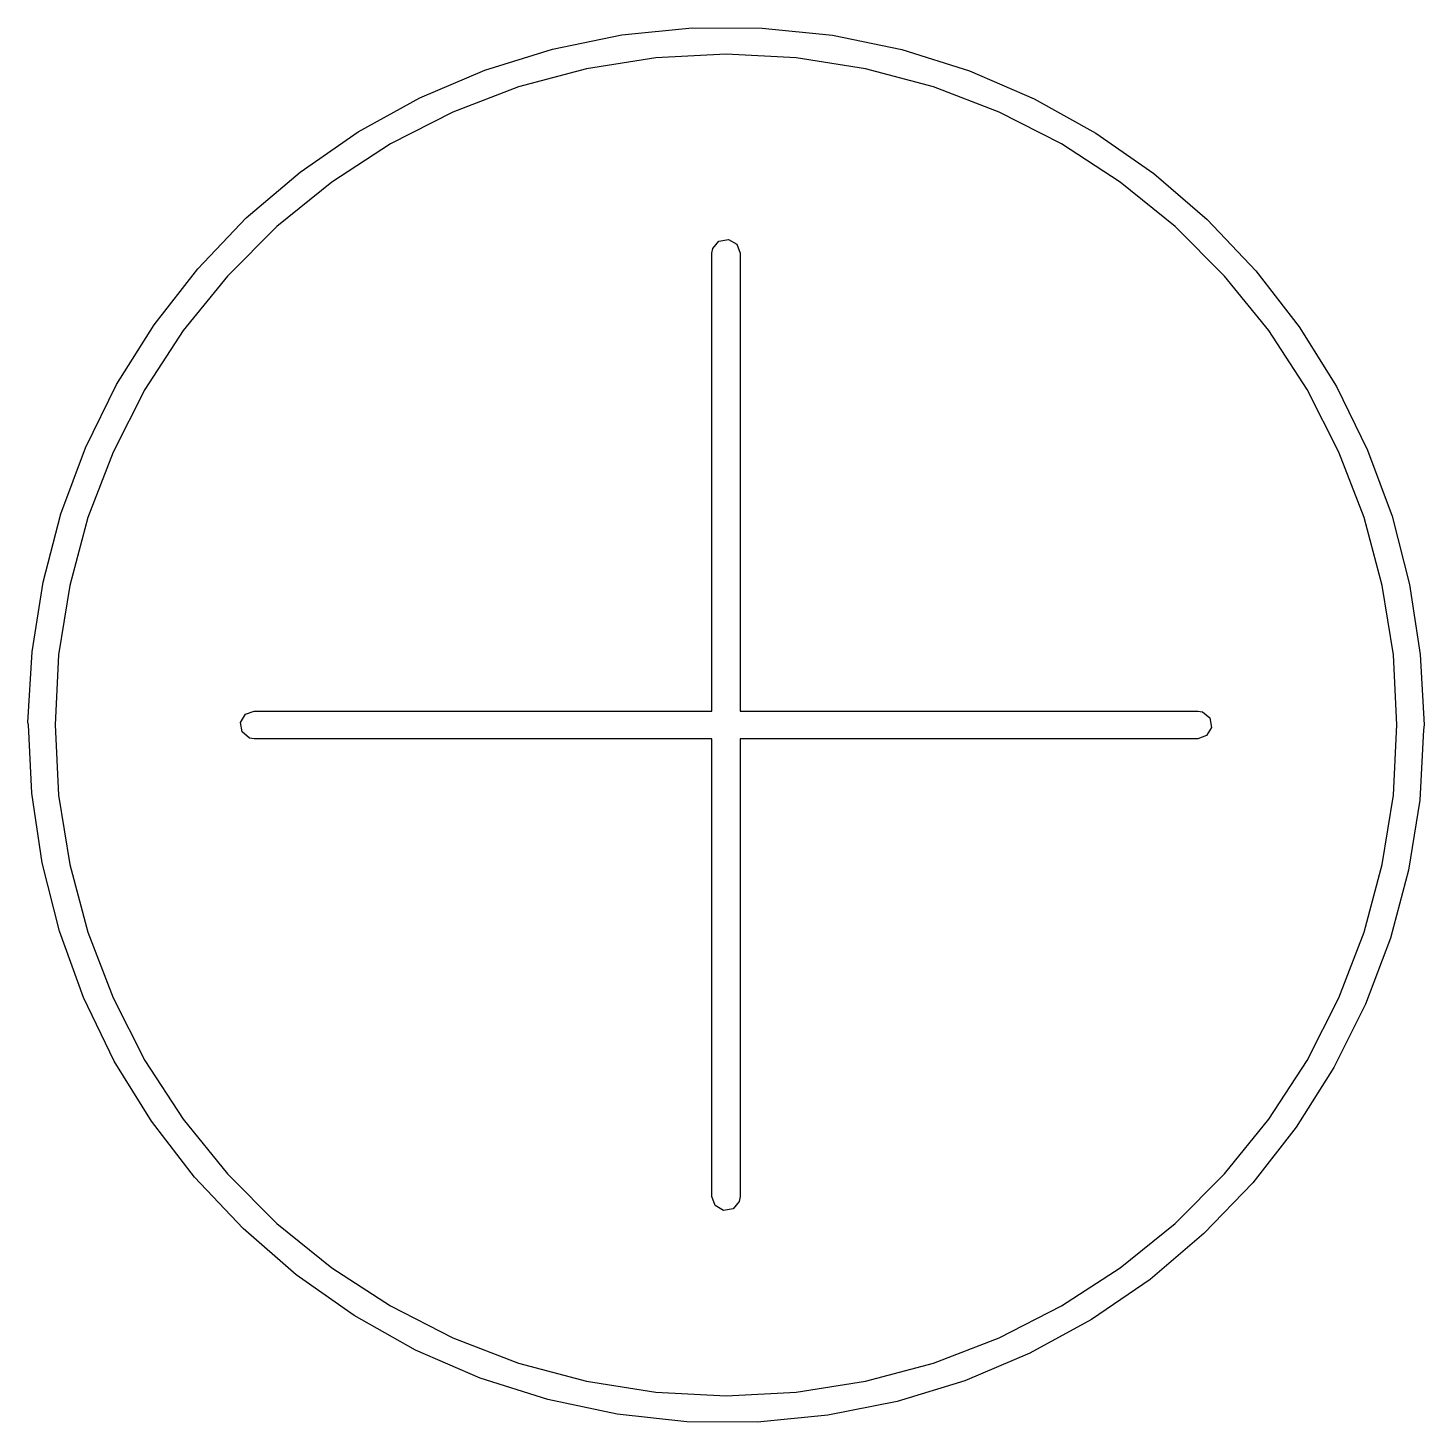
# Model space of a CAD drawing. Extents: x 5.3 to 29.5, y -16.5 to -2.6.
# Drawn here: x 25.752 to 26.048, y -3.9478 to -3.6522 of the extents above; entities that cross this region are included whole.
import ezdxf

# ---------------------------------------------------------------- set-up
doc = ezdxf.new("R2010")
doc.units = 0
doc.header["$MEASUREMENT"] = 0
doc.layers.add('BLACK', color=7, linetype='CONTINUOUS')

msp = doc.modelspace()

# ---------------------------------------------------------------- linework, layer by layer
at = {"layer": 'BLACK', "linetype": 'CONTINUOUS'}
for p, q in [((25.8779, -3.65371), (25.8928, -3.65222)), ((25.8928, -3.65222), (25.9077, -3.65225)), ((25.9077, -3.65225), (25.9226, -3.65379)), ((25.8632, -3.6567), (25.8779, -3.65371)), ((25.9226, -3.65379), (25.9373, -3.65682)), ((25.8489, -3.66115), (25.8632, -3.6567)), ((25.8851, -3.65854), (25.8704, -3.66087)), ((25.9, -3.65776), (25.8851, -3.65854)), ((25.9149, -3.65854), (25.9, -3.65776)), ((25.9296, -3.66087), (25.9149, -3.65854)), ((25.9373, -3.65682), (25.9516, -3.66133)), ((25.8351, -3.66702), (25.8489, -3.66115)), ((25.8704, -3.66087), (25.856, -3.66472)), ((25.944, -3.66472), (25.9296, -3.66087)), ((25.9516, -3.66133), (25.9653, -3.66725)), ((25.822, -3.67426), (25.8351, -3.66702)), ((25.856, -3.66472), (25.8421, -3.67006)), ((25.9579, -3.67006), (25.944, -3.66472)), ((25.9653, -3.66725), (25.9784, -3.67453)), ((25.8421, -3.67006), (25.8289, -3.67681)), ((25.9711, -3.67681), (25.9579, -3.67006)), ((25.8097, -3.68278), (25.822, -3.67426)), ((25.9784, -3.67453), (25.9907, -3.68309)), ((25.8289, -3.67681), (25.8164, -3.68492)), ((25.9836, -3.68492), (25.9711, -3.67681)), ((25.7983, -3.6925), (25.8097, -3.68278)), ((25.8164, -3.68492), (25.8048, -3.69429)), ((25.9952, -3.69429), (25.9836, -3.68492)), ((25.9907, -3.68309), (26.002, -3.69286)), ((25.788, -3.70332), (25.7983, -3.6925)), ((26.002, -3.69286), (26.0123, -3.70372)), ((25.8048, -3.69429), (25.7943, -3.70482)), ((26.0057, -3.70482), (25.9952, -3.69429)), ((25.897, -3.7), (25.8972, -3.69899)), ((25.8972, -3.69899), (25.8985, -3.69744)), ((25.8985, -3.69744), (25.9005, -3.69709)), ((25.9005, -3.69709), (25.9023, -3.6981)), ((25.9023, -3.6981), (25.903, -3.7)), ((25.897, -3.79705), (25.897, -3.7)), ((25.903, -3.7), (25.903, -3.79705)), ((25.7788, -3.71514), (25.788, -3.70332)), ((25.7943, -3.70482), (25.7849, -3.71639)), ((26.0151, -3.71639), (26.0057, -3.70482)), ((26.0123, -3.70372), (26.0215, -3.71556)), ((25.7708, -3.72782), (25.7788, -3.71514)), ((25.7849, -3.71639), (25.7768, -3.72888)), ((26.0232, -3.72888), (26.0151, -3.71639)), ((26.0215, -3.71556), (26.0294, -3.72827)), ((25.7642, -3.74124), (25.7708, -3.72782)), ((25.7768, -3.72888), (25.7701, -3.74214)), ((26.0299, -3.74214), (26.0232, -3.72888)), ((26.0294, -3.72827), (26.036, -3.74172)), ((25.759, -3.75526), (25.7642, -3.74124)), ((25.7701, -3.74214), (25.7647, -3.75604)), ((26.0353, -3.75604), (26.0299, -3.74214)), ((26.036, -3.74172), (26.0412, -3.75576)), ((25.7552, -3.76974), (25.759, -3.75526)), ((25.7647, -3.75604), (25.7609, -3.77043)), ((26.0391, -3.77043), (26.0353, -3.75604)), ((26.0412, -3.75576), (26.0449, -3.77025)), ((25.7529, -3.78453), (25.7552, -3.76974)), ((25.7609, -3.77043), (25.7585, -3.78513)), ((26.0415, -3.78513), (26.0391, -3.77043)), ((26.0449, -3.77025), (26.0472, -3.78505)), ((25.752, -3.79948), (25.7529, -3.78453)), ((25.7585, -3.78513), (25.7578, -3.8)), ((26.0422, -3.8), (26.0415, -3.78513)), ((26.0472, -3.78505), (26.048, -3.8)), ((25.7981, -3.79774), (25.8, -3.79705)), ((25.8, -3.79705), (25.897, -3.79705)), ((25.903, -3.79705), (26, -3.79705)), ((26, -3.79705), (26.001, -3.79723)), ((26.001, -3.79723), (26.0026, -3.79852)), ((25.7521, -3.8), (25.752, -3.79948)), ((25.7528, -3.81444), (25.7521, -3.8)), ((25.7578, -3.8), (25.7585, -3.81487)), ((25.7971, -3.79949), (25.7981, -3.79774)), ((25.7974, -3.80148), (25.7971, -3.79949)), ((26.0029, -3.80051), (26.0019, -3.80226)), ((26.0026, -3.79852), (26.0029, -3.80051)), ((26.0415, -3.81487), (26.0422, -3.8)), ((26.048, -3.8), (26.0479, -3.80103)), ((25.799, -3.80277), (25.7974, -3.80148)), ((25.8, -3.80295), (25.799, -3.80277)), ((25.897, -3.80295), (25.8, -3.80295)), ((25.897, -3.9), (25.897, -3.80295)), ((26, -3.80295), (25.903, -3.80295)), ((25.903, -3.80295), (25.903, -3.9)), ((26.0019, -3.80226), (26, -3.80295)), ((26.0479, -3.80103), (26.0471, -3.81598)), ((25.755, -3.82924), (25.7528, -3.81444)), ((25.7585, -3.81487), (25.7609, -3.82957)), ((26.0391, -3.82957), (26.0415, -3.81487)), ((26.0471, -3.81598), (26.0447, -3.83076)), ((25.7587, -3.84375), (25.755, -3.82924)), ((25.7609, -3.82957), (25.7647, -3.84396)), ((26.0353, -3.84396), (26.0391, -3.82957)), ((26.0447, -3.83076), (26.0409, -3.84523)), ((25.7638, -3.85781), (25.7587, -3.84375)), ((25.7647, -3.84396), (25.7701, -3.85786)), ((26.0299, -3.85786), (26.0353, -3.84396)), ((26.0409, -3.84523), (26.0356, -3.85923)), ((25.7703, -3.87128), (25.7638, -3.85781)), ((25.7701, -3.85786), (25.7768, -3.87112)), ((26.0232, -3.87112), (26.0299, -3.85786)), ((26.0356, -3.85923), (26.0289, -3.87263)), ((25.7782, -3.88401), (25.7703, -3.87128)), ((25.7768, -3.87112), (25.7849, -3.88361)), ((26.0151, -3.88361), (26.0232, -3.87112)), ((26.0289, -3.87263), (26.0209, -3.88528)), ((25.7873, -3.89589), (25.7782, -3.88401)), ((25.7849, -3.88361), (25.7943, -3.89518)), ((26.0057, -3.89518), (26.0151, -3.88361)), ((26.0209, -3.88528), (26.0117, -3.89707)), ((25.7943, -3.89518), (25.8048, -3.90571)), ((25.9952, -3.90571), (26.0057, -3.89518)), ((25.7976, -3.90679), (25.7873, -3.89589)), ((26.0117, -3.89707), (26.0013, -3.90785)), ((25.8977, -3.9019), (25.897, -3.9)), ((25.9028, -3.90101), (25.9015, -3.90256)), ((25.903, -3.9), (25.9028, -3.90101)), ((25.8995, -3.90291), (25.8977, -3.9019)), ((25.9015, -3.90256), (25.8995, -3.90291)), ((25.8089, -3.91659), (25.7976, -3.90679)), ((25.8048, -3.90571), (25.8164, -3.91508)), ((25.9836, -3.91508), (25.9952, -3.90571)), ((26.0013, -3.90785), (25.9899, -3.91754)), ((25.8164, -3.91508), (25.8289, -3.92319)), ((25.9711, -3.92319), (25.9836, -3.91508)), ((25.8212, -3.9252), (25.8089, -3.91659)), ((25.9899, -3.91754), (25.9775, -3.92602)), ((25.8289, -3.92319), (25.8421, -3.92994)), ((25.9579, -3.92994), (25.9711, -3.92319)), ((25.8342, -3.93252), (25.8212, -3.9252)), ((25.9775, -3.92602), (25.9644, -3.9332)), ((25.8421, -3.92994), (25.856, -3.93528)), ((25.944, -3.93528), (25.9579, -3.92994)), ((25.8479, -3.93849), (25.8342, -3.93252)), ((25.9644, -3.9332), (25.9506, -3.93903)), ((25.856, -3.93528), (25.8704, -3.93913)), ((25.9296, -3.93913), (25.944, -3.93528)), ((25.8622, -3.94304), (25.8479, -3.93849)), ((25.8704, -3.93913), (25.8851, -3.94146)), ((25.9149, -3.94146), (25.9296, -3.93913)), ((25.9506, -3.93903), (25.9363, -3.94343)), ((25.8851, -3.94146), (25.9, -3.94224)), ((25.9, -3.94224), (25.9149, -3.94146)), ((25.8769, -3.94613), (25.8622, -3.94304)), ((25.9363, -3.94343), (25.9216, -3.94637)), ((25.8917, -3.94772), (25.8769, -3.94613)), ((25.9067, -3.9478), (25.8917, -3.94772)), ((25.9216, -3.94637), (25.9067, -3.9478))]:
    msp.add_line(p, q, dxfattribs=at)

doc.saveas('drawing.dxf')
